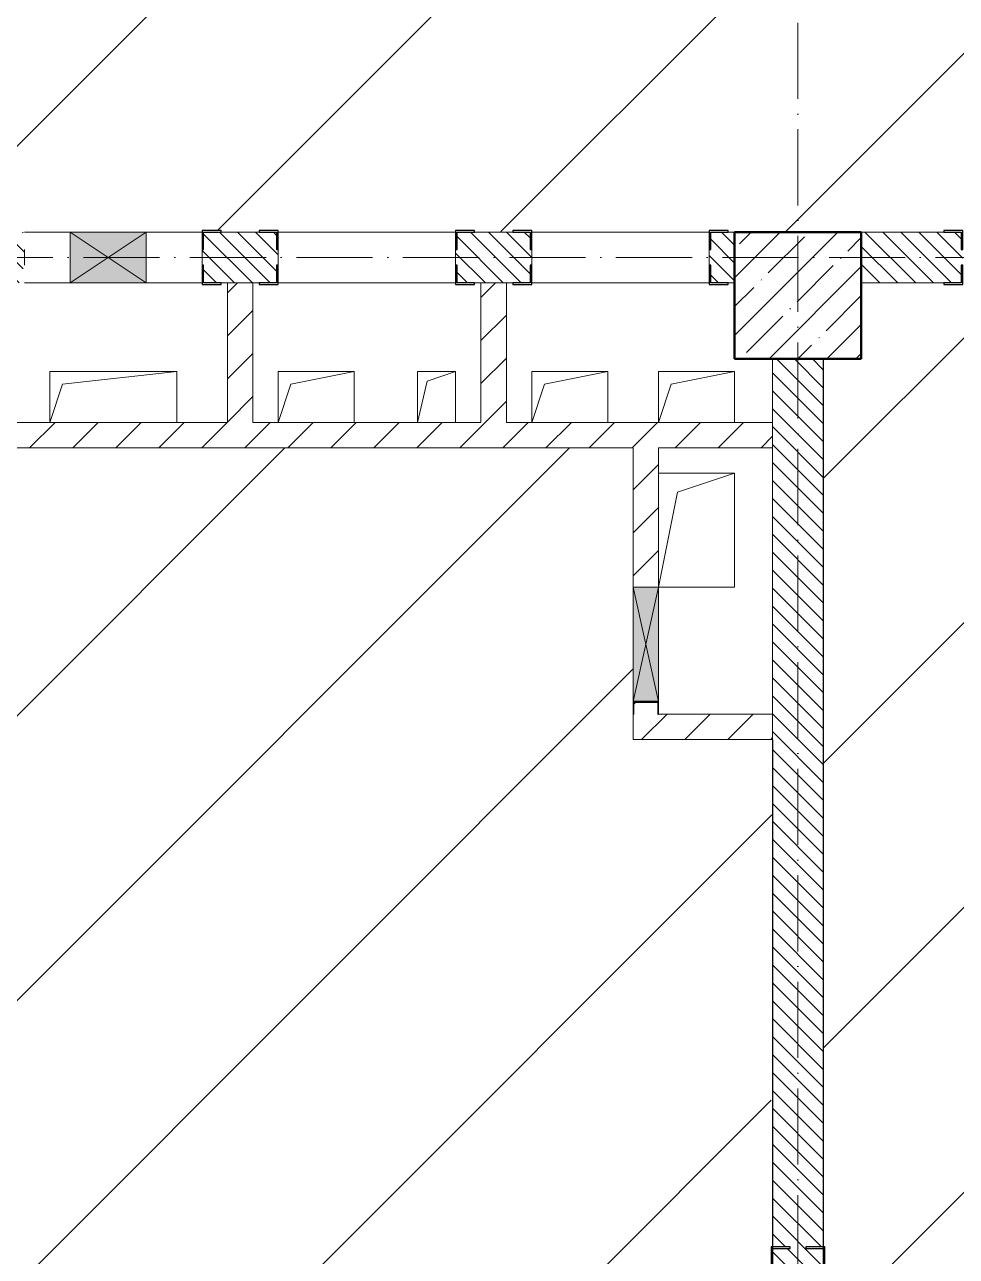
# Model space of a CAD drawing. Header units: millimetres. Extents: x -17017 to 628417, y -109036 to 199237.
# Drawn here: x 94710 to 98385, y 122857 to 127712 of the extents above; entities that cross this region are included whole.
import ezdxf

# ---------------------------------------------------------------- set-up
doc = ezdxf.new("R2010")
doc.units = ezdxf.units.MM
doc.linetypes.add('50_200_ШТРИХ_1Т_ш5_п1_п1_', pattern=[700, 500, -100, 0, -100])
for name, color, linetype, lineweight in [('2.4) ПГП вычит ЖБбалки 0.4 м -', 24, 'Continuous', 30), ('3.1) ЖБ окна 1.2 м', 102, 'Continuous', 30), ('A-DETL-GENF-OTLN', 7, 'Continuous', 9), ('A-FLOR-____-OTLN', 7, 'Continuous', 9), ('A-GENM-____-MCUT', 7, 'Continuous', 25), ('A-GENM-____-OTLN', 7, 'Continuous', 9), ('A-GENM-____-OTLN-1', 7, 'Continuous', 25), ('A-GLAZ-____-OTLN', 7, 'Continuous', 9), ('A-WALL-____-MCUT', 7, 'Continuous', 13), ('A-WALL-____-PATT-1', 7, 'Continuous', 9), ('A-WALL-FNSH-MCUT-1', 7, 'Continuous', 9), ('I-WALL-____-OTLN', 7, 'Continuous', 9), ('S-COLS-____-MCUT', 7, 'Continuous', 50), ('S-COLS-____-OTLN', 7, 'Continuous', 9), ('S-GRID-____-OTLN-1', 7, '50_200_ШТРИХ_1Т_ш5_п1_п1_', 9), ('стяжа', 7, 'Continuous', 30)]:
    doc.layers.add(name, color=color, linetype=linetype, lineweight=lineweight)
pattern_1 = [(135, (43259.71, 63713.66), (-35.35534, -35.35534), [])]
pattern_2 = [(45, (43259.71, 63713.66), (-84.85281, 84.85281), [])]

# ---------------------------------------------------------------- blocks, each defined once
blk = doc.blocks.new('BSC_Колонна _Прямоугольная - 500х500-V18-АР1_План отверстий 2 этажа в осях 1-64_Ю-ЯЯ')
at = {"layer": 'S-COLS-____-OTLN'}
h = blk.add_hatch(dxfattribs=at)
h.set_pattern_fill('FP_27', color=256, style=0, pattern_type=2)
h.set_pattern_definition([(45, (-54500, -62931.04), (-114.04925, 114.04925), []), (45, (-54385.95, -62931.04), (-114.04925, 114.04925), [201.613, -40.323, 3.353, -36.97])])
h.paths.add_polyline_path([(-250, -250), (250, -250), (250, 250), (-250, 250)], flags=0)
at = {"layer": 'S-COLS-____-MCUT'}
for p, q in [((250, 250), (-250, 250)), ((-250, 250), (-250, -250)), ((250, -250), (250, 250)), ((-250, -250), (250, -250))]:
    blk.add_line(p, q, dxfattribs=at)
blk = doc.blocks.new('Фахверк_СКБ_Уголок - 200_3960_зеркало-28268689-АР1_План отверстий 2 этажа в осях 1-64_Ю-ЯЯ')
at = {"layer": 'A-GENM-____-MCUT'}
for p, q in [((200, 156), (125, 156)), ((125, 156), (125, 81)), ((131, 81), (131, 150)), ((131, 150), (200, 150)), ((200, 150), (200, 156)), ((125, 81), (131, 81)), ((131, 19), (125, 19)), ((125, 19), (125, -56)), ((131, -50), (131, 19)), ((125, -56), (200, -56)), ((200, -50), (131, -50)), ((200, -56), (200, -50))]:
    blk.add_line(p, q, dxfattribs=at)
blk = doc.blocks.new('Фахверк_СКБ_Уголок - 200_3960-28268576-АР1_План отверстий 2 этажа в осях 1-64_Ю-ЯЯ')
at = {"layer": 'A-GENM-____-MCUT'}
for p, q in [((200, 156), (125, 156)), ((125, 156), (125, 81)), ((131, 81), (131, 150)), ((131, 150), (200, 150)), ((200, 150), (200, 156)), ((125, 81), (131, 81)), ((131, 19), (125, 19)), ((125, 19), (125, -56)), ((131, -50), (131, 19)), ((125, -56), (200, -56)), ((200, -50), (131, -50)), ((200, -56), (200, -50))]:
    blk.add_line(p, q, dxfattribs=at)
blk = doc.blocks.new('Фахверк_СКБ_Уголок - 200_3550-28267367-АР1_План отверстий 2 этажа в осях 1-64_Ю-ЯЯ')
at = {"layer": 'A-GENM-____-MCUT'}
for p, q in [((200, 156), (125, 156)), ((125, 156), (125, 81)), ((131, 81), (131, 150)), ((131, 150), (200, 150)), ((200, 150), (200, 156)), ((125, 81), (131, 81)), ((131, 19), (125, 19)), ((125, 19), (125, -56)), ((131, -50), (131, 19)), ((125, -56), (200, -56)), ((200, -50), (131, -50)), ((200, -56), (200, -50))]:
    blk.add_line(p, q, dxfattribs=at)
blk = doc.blocks.new('AR_Отверстие прямоугольное _в плите_ - AR_Отверстие прямоугольное _в плите_-V152-АР1_План отверстий 2 этажа в осях 1-64_Ю-ЯЯ')
at = {"layer": 'A-GENM-____-OTLN'}
for p, q in [((250, 100), (-250, 100)), ((-250, 100), (-250, -100)), ((-200, 50), (250, 100)), ((250, -100), (250, 100)), ((-250, -100), (-200, 50))]:
    blk.add_line(p, q, dxfattribs=at)
blk = doc.blocks.new('AR_Отверстие прямоугольное _в плите_ - AR_Отверстие прямоугольное _в плите_-30423629-АР1_План отверстий 2 этажа в осях 1-64_Ю-ЯЯ')
at = {"layer": 'A-GENM-____-OTLN'}
for p, q in [((150, 100), (-150, 100)), ((-150, 100), (-150, -100)), ((-100, 50), (150, 100)), ((150, -100), (150, 100)), ((-150, -100), (-100, 50))]:
    blk.add_line(p, q, dxfattribs=at)
blk = doc.blocks.new('AR_Отверстие прямоугольное _в плите_ - AR_Отверстие прямоугольное _в плите_-30423631-АР1_План отверстий 2 этажа в осях 1-64_Ю-ЯЯ')
at = {"layer": 'A-GENM-____-OTLN'}
for p, q in [((75, 100), (-75, 100)), ((-75, 100), (-75, -100)), ((-37.5, 62.5), (75, 100)), ((75, -100), (75, 100)), ((-75, -100), (-37.5, 62.5))]:
    blk.add_line(p, q, dxfattribs=at)
blk = doc.blocks.new('AR_Отверстие прямоугольное _в плите_ - AR_Отверстие прямоугольное _в плите_-30552603-АР1_План отверстий 2 этажа в осях 1-64_Ю-ЯЯ')
at = {"layer": 'A-GENM-____-OTLN'}
for p, q in [((150, 225), (-150, 225)), ((-75, 150), (150, 225)), ((150, -225), (150, 225)), ((-150, -225), (-75, 150)), ((-150, -225), (150, -225))]:
    blk.add_line(p, q, dxfattribs=at)
blk = doc.blocks.new('AR_Отверстие прямоугольное _в стене__БезПР - AR_Отверстие прямоугольное _в стене__БезПР-36392850-АР1_План отверстий 2 этажа в осях 1-64_Ю-ЯЯ')
at = {"layer": 'A-GLAZ-____-OTLN'}
blk.add_hatch(color=256, dxfattribs=at).paths.add_polyline_path([(150, 100), (-150, 100), (-150, -100), (150, -100)], flags=0)
at = {"layer": 'A-DETL-GENF-OTLN'}
for p, q in [((-150, -100), (-150, 100)), ((-150, 100), (150, 100)), ((150, 100), (-150, -100)), ((-150, 100), (150, -100)), ((150, 100), (-150, 100)), ((-150, 100), (-150, -100)), ((150, 100), (150, -100)), ((150, -100), (150, 100)), ((150, -100), (-150, -100)), ((-150, -100), (150, -100))]:
    blk.add_line(p, q, dxfattribs=at)
blk = doc.blocks.new('AR_Отверстие прямоугольное _в стене_ - AR_Отверстие прямоугольное _в стене__ОВ-36815583-АР1_План отверстий 2 этажа в осях 1-64_Ю-ЯЯ')
at = {"layer": 'A-GLAZ-____-OTLN'}
blk.add_hatch(color=256, dxfattribs=at).paths.add_polyline_path([(-225, 50), (-225, -50), (225, -50), (225, 50)], flags=0)
at = {"layer": 'A-DETL-GENF-OTLN'}
for p, q in [((-225, 50), (225, 50)), ((225, 50), (-225, -50)), ((-225, 50), (225, -50)), ((225, 50), (-225, 50)), ((225, 50), (225, -50)), ((225, -50), (225, 50)), ((225, -50), (-225, -50)), ((-225, -50), (225, -50))]:
    blk.add_line(p, q, dxfattribs=at)
blk = doc.blocks.new('154_Фахверк_СКБ_Швеллер - Тип_100_3960_зеркало-36793856-АР1_План отверстий 2 этажа в осях 1-64_Ю-ЯЯ')
at = {"layer": 'A-GENM-____-MCUT'}
for p, q in [((175, 50), (125, 50)), ((125, 50), (125, -50)), ((175, 47), (175, 50)), ((128, 47), (175, 47)), ((128, -47), (128, 47)), ((175, -47), (128, -47)), ((175, -50), (175, -47)), ((125, -50), (175, -50))]:
    blk.add_line(p, q, dxfattribs=at)
blk = doc.blocks.new('2этаж')
at = {"layer": 'S-GRID-____-OTLN-1', "color": 251, "ltscale": 0.6, "true_color": 0x636466}
for p, q in [((38908.3, 549908.8), (38908.3, 511907.5)), ((88482.7, 522097), (-20260.4, 522097))]:
    blk.add_line(p, q, dxfattribs=at)

msp = doc.modelspace()

# ---------------------------------------------------------------- hatches: boundary and pattern name
at = {"layer": 'A-WALL-____-PATT-1'}
h = msp.add_hatch(dxfattribs=at)
h.set_pattern_fill('FP_6', color=256, style=0, pattern_type=2)
h.set_pattern_definition(pattern_1)
h.paths.add_polyline_path([(97484.7, 126694.7), (97509.7, 126694.7), (97509.7, 126894.7), (97415.7, 126894.7), (97415.7, 126825.7), (97409.7, 126825.7), (97409.7, 126763.7), (97415.7, 126763.7), (97415.7, 126694.7)], flags=0)
h.paths.add_polyline_path([(95415.7, 126694.7), (95703.7, 126694.7), (95703.7, 126763.7), (95709.7, 126763.7), (95709.7, 126825.7), (95703.7, 126825.7), (95703.7, 126894.7), (95415.7, 126894.7), (95415.7, 126825.7), (95409.7, 126825.7), (95409.7, 126763.7), (95415.7, 126763.7)], flags=0)
h.paths.add_polyline_path([(96415.7, 126694.7), (96703.7, 126694.7), (96703.7, 126763.7), (96709.7, 126763.7), (96709.7, 126825.7), (96703.7, 126825.7), (96703.7, 126894.7), (96415.7, 126894.7), (96415.7, 126825.7), (96409.7, 126825.7), (96409.7, 126763.7), (96415.7, 126763.7), (96415.7, 126698.7)], flags=0)
h.paths.add_polyline_path([(94484.7, 126694.7), (94703.7, 126694.7), (94703.7, 126763.7), (94709.7, 126763.7), (94709.7, 126825.7), (94703.7, 126825.7), (94703.7, 126894.7), (94415.7, 126894.7), (94415.7, 126825.7), (94409.7, 126825.7), (94409.7, 126763.7), (94415.7, 126763.7), (94415.7, 126694.7)], flags=0)
h.paths.add_polyline_path([(93634.7, 126694.7), (93703.7, 126694.7), (93703.7, 126763.7), (93709.7, 126763.7), (93709.7, 126825.7), (93703.7, 126825.7), (93703.7, 126894.7), (92009.7, 126894.7), (92009.7, 126694.7), (93618.3, 126694.7)], flags=0)
h = msp.add_hatch(dxfattribs=at)
h.set_pattern_fill('FP_6', color=256, style=0, pattern_type=2)
h.set_pattern_definition(pattern_1)
h.paths.add_polyline_path([(100115.7, 126694.7), (100509.7, 126694.7), (100509.7, 126894.7), (100115.7, 126894.7), (100115.7, 126825.7), (100109.7, 126825.7), (100109.7, 126763.7), (100115.7, 126763.7), (100115.7, 126734.7)], flags=0)
h.paths.add_polyline_path([(98009.7, 126694.7), (98403.7, 126694.7), (98403.7, 126763.7), (98409.7, 126763.7), (98409.7, 126825.7), (98403.7, 126825.7), (98403.7, 126894.7), (98009.7, 126894.7)], flags=0)
h = msp.add_hatch(dxfattribs=at)
h.set_pattern_fill('FP_4', color=256, style=0, pattern_type=2)
h.set_pattern_definition(pattern_2)
h.paths.add_polyline_path([(95609.7, 126144.7), (95609.7, 126694.7), (95509.7, 126694.7), (95509.7, 126144.7)], flags=0)
h = msp.add_hatch(dxfattribs=at)
h.set_pattern_fill('FP_4', color=256, style=0, pattern_type=2)
h.set_pattern_definition(pattern_2)
h.paths.add_polyline_path([(96609.7, 126144.7), (96609.7, 126694.7), (96509.7, 126694.7), (96509.7, 126144.7)], flags=0)
h = msp.add_hatch(dxfattribs=at)
h.set_pattern_fill('FP_6', color=256, style=0, pattern_type=2)
h.set_pattern_definition(pattern_1)
h.paths.add_polyline_path([(97859.7, 119394.7), (97859.7, 122888.7), (97790.7, 122888.7), (97790.7, 122894.7), (97859.7, 122894.7), (97859.7, 126394.7), (97659.7, 126394.7), (97659.7, 122894.7), (97728.7, 122894.7), (97728.7, 122888.7), (97659.7, 122888.7), (97659.7, 119394.7)], flags=0)
h = msp.add_hatch(dxfattribs=at)
h.set_pattern_fill('FP_4', color=256, style=0, pattern_type=2)
h.set_pattern_definition(pattern_2)
h.paths.add_polyline_path([(97209.7, 126044.7), (97659.7, 126044.7), (97659.7, 126144.7), (93609.7, 126144.7), (93609.7, 126044.7), (97153.3, 126044.7)], flags=0)
h = msp.add_hatch(dxfattribs=at)
h.set_pattern_fill('FP_4', color=256, style=0, pattern_type=2)
h.set_pattern_definition(pattern_2)
h.paths.add_polyline_path([(97206.7, 124994.7), (97206.7, 125041.7), (97112.7, 125041.7), (97112.7, 124994.7), (97159.7, 124994.7)], flags=0)
h.paths.add_polyline_path([(97109.7, 125494.7), (97209.7, 125494.7), (97209.7, 126044.7), (97109.7, 126044.7), (97109.7, 125781.5)], flags=0)
h = msp.add_hatch(dxfattribs=at)
h.set_pattern_fill('FP_4', color=256, style=0, pattern_type=2)
h.set_pattern_definition(pattern_2)
h.paths.add_polyline_path([(97206.7, 124894.7), (97659.7, 124894.7), (97659.7, 124994.7), (97109.7, 124994.7), (97109.7, 124894.7), (97112.7, 124894.7)], flags=0)
at = {"layer": 'стяжа'}
h = msp.add_hatch(dxfattribs=at)
h.set_pattern_fill('ANSI31', color=5, scale=250)
h.paths.add_polyline_path([(117699.7, 133594.7), (117159.7, 133594.7), (112459.7, 133594.7), (111959.7, 133594.7), (111759.7, 133594.7), (111759.7, 133144.7), (111533.7, 133144.7), (111533.7, 133138.7), (111085.7, 133138.7), (110959.7, 133144.7), (110959.7, 133594.7), (107509.7, 133594.7), (107509.7, 133094.7), (107009.7, 133094.7), (107009.7, 131394.7), (107509.7, 131394.7), (107509.7, 130894.7), (107009.7, 130894.7), (106509.7, 130894.7), (105209.7, 130894.7), (104209.7, 130894.7), (103209.7, 130894.7), (102711.1, 130894.7), (102511.1, 130894.7), (102059.7, 130894.7), (100359.7, 130894.7), (100359.7, 130094.7), (100084.7, 130094.7), (99184.7, 130094.7), (98909.7, 130094.7), (98909.7, 130894.7), (97559.7, 130894.7), (97061.1, 130894.7), (96861.1, 130894.7), (96409.7, 130894.7), (96059.7, 130894.7), (96059.7, 130294.7), (95959.7, 130294.7), (95909.7, 130294.7), (95909.7, 130394.7), (94809.7, 130394.7), (94809.7, 130294.7), (94509.7, 130294.7), (93559.7, 130294.7), (93459.7, 130294.7), (93459.7, 130894.7), (93459.7, 131144.7), (93259.7, 131144.7), (93259.7, 131244.7), (90809.7, 131244.7), (89009.7, 131244.7), (89009.7, 130994.7), (88759.7, 130994.7), (88759.7, 126894.7), (89009.7, 126894.7), (89334.7, 126894.7), (89334.7, 126900.7), (89409.7, 126900.7), (89844.7, 126894.7), (90694.7, 126894.7), (91034.7, 126894.7), (91034.7, 126900.7), (91103.7, 126900.7), (91109.7, 126900.7), (91184.7, 126900.7), (91509.7, 126894.7), (92009.7, 126894.7), (93634.7, 126894.7), (93634.7, 126900.7), (93709.7, 126900.7), (93715.7, 126900.7), (93784.7, 126900.7), (93869.7, 126894.7), (94269.7, 126894.7), (94409.7, 126894.7), (94409.7, 126900.7), (94484.7, 126900.7), (94634.7, 126894.7), (94634.7, 126900.7), (94709.7, 126900.7), (94889.7, 126894.7), (95189.7, 126894.7), (95409.7, 126894.7), (95409.7, 126900.7), (95484.7, 126900.7), (95634.7, 126894.7), (95634.7, 126900.7), (95709.7, 126900.7), (96409.7, 126894.7), (96409.7, 126900.7), (96484.7, 126900.7), (96634.7, 126894.7), (96634.7, 126900.7), (96709.7, 126900.7), (97409.7, 126894.7), (97409.7, 126900.7), (97509.7, 126900.7), (97509.7, 126894.7), (98009.7, 126894.7), (98334.7, 126894.7), (98334.7, 126900.7), (98409.7, 126900.7), (98759.7, 126894.7), (99609.7, 126894.7), (100034.7, 126894.7), (100034.7, 126900.7), (100103.7, 126900.7), (100109.7, 126900.7), (100184.7, 126900.7), (100509.7, 126894.7), (101009.7, 126894.7), (101509.7, 126894.7), (102009.7, 126894.7), (103734.7, 126894.7), (103734.7, 126900.7), (103809.7, 126900.7), (103815.7, 126900.7), (103839.7, 126894.7), (103809.7, 126894.7), (103809.7, 126854.7), (103814.7, 126854.7), (103814.7, 126694.7), (105609.7, 126694.7), (105609.7, 126763.7), (105609.7, 126825.7), (105609.7, 126900.7), (105684.7, 126900.7), (106509.7, 126894.7), (107009.7, 126894.7), (107534.7, 126894.7), (107534.7, 126900.7), (107609.7, 126900.7), (107615.7, 126900.7), (107684.7, 126900.7), (108334.7, 126894.7), (108584.7, 126894.7), (108684.7, 126894.7), (108684.7, 126900.7), (108753.7, 126900.7), (108759.7, 126900.7), (108834.7, 126900.7), (109959.7, 126894.7), (110409.7, 126894.7), (112009.7, 126894.7), (112509.7, 126894.7), (114834.7, 126894.7), (114834.7, 126900.7), (114909.7, 126900.7), (114915.7, 126900.7), (114984.7, 126900.7), (116509.7, 126894.7), (116509.7, 126900.7), (116584.7, 126900.7), (117699.7, 126896.7)])
h.paths.add_polyline_path([(111959.7, 130894.7), (111959.7, 131394.7), (112459.7, 131394.7), (112459.7, 130894.7)], flags=16)
h.paths.add_polyline_path([(113309.7, 124994.7), (113303.7, 124994.7), (113303.7, 125069.7), (113309.7, 126694.7), (112509.7, 126694.7), (112509.7, 126644.7), (112009.7, 126644.7), (110409.7, 126644.7), (110209.7, 126644.7), (110209.7, 119394.7), (110209.7, 119144.7), (111209.7, 119144.7), (112259.7, 119144.7), (112259.7, 120994.7), (112259.7, 122544.7), (112259.7, 122794.7), (113309.7, 122794.7), (113309.7, 123319.7), (113303.7, 123319.7), (113303.7, 123394.7)])
h.paths.add_polyline_path([(117709.7, 126694.7), (116584.7, 126694.7), (116584.7, 126688.7), (116509.7, 126688.7), (114984.7, 126692.9), (114984.7, 126688.7), (114915.7, 126688.7), (114909.7, 126688.7), (114834.7, 126688.7), (114309.7, 126691.1), (114309.7, 126619.7), (114309.7, 125769.7), (114309.7, 125194.7), (114209.7, 125194.7), (114159.7, 125194.7), (113709.7, 125194.7), (113659.7, 125194.7), (113509.7, 125194.7), (113509.7, 125069.7), (113515.7, 125069.7), (113515.7, 124994.7), (113509.7, 123394.7), (113515.7, 123394.7), (113515.7, 123319.7), (113509.7, 122794.7), (117709.7, 122794.7)])
h = msp.add_hatch(dxfattribs=at)
h.set_pattern_fill('ANSI31', color=5, scale=250)
h.paths.add_polyline_path([(45509.7, 128119.7), (45503.7, 128119.7), (45503.7, 128194.7), (45503.7, 128200.7), (45503.7, 128269.7), (45509.7, 128494.7), (45509.7, 128794.7), (45509.7, 129269.7), (45503.7, 129269.7), (45503.7, 129338.7), (45503.7, 129344.7), (45503.7, 129419.7), (45509.7, 130794.7), (45209.7, 130794.7), (44709.7, 130794.7), (44709.7, 130894.7), (44709.7, 131144.7), (44610.8, 131144.7), (44610.8, 130944.7), (44510.8, 130944.7), (44510.8, 131144.7), (41309.7, 131144.7), (41309.7, 130894.7), (41159.7, 130894.7), (41159.7, 130594.7), (41065.7, 130594.7), (41065.7, 130494.7), (41059.7, 128694.7), (41065.7, 128694.7), (41065.7, 128619.7), (41062.6, 128094.7), (41159.7, 128094.7), (41159.7, 127894.7), (41059.7, 127894.7), (41059.7, 127619.7), (41065.7, 127619.7), (41065.7, 127544.7), (41059.7, 125744.7), (41309.7, 125744.7), (45509.7, 125744.7)])
h.paths.add_polyline_path([(48159.7, 123094.7), (48159.7, 123994.7), (48159.7, 124294.7), (48159.7, 124594.7), (48159.7, 125544.7), (47784.7, 125544.7), (47784.7, 125538.7), (47709.7, 125538.7), (46009.7, 125540.3), (46009.7, 125538.7), (45934.7, 125538.7), (41309.7, 125544.7), (41309.7, 125244.7), (41160.8, 125244.7), (41159.7, 125244.4), (41159.7, 125044.4), (41059.7, 125044.4), (41059.7, 124769.7), (41065.7, 124769.7), (41065.7, 124694.7), (41059.7, 122894.7), (41309.7, 122894.7), (41309.7, 122394.7), (41160.8, 122394.7), (41159.7, 122394.4), (41159.7, 122194.4), (41059.7, 122194.4), (41059.7, 121769.7), (41065.7, 121769.7), (41065.7, 121694.7), (41059.7, 119894.7), (41065.7, 119894.7), (41065.7, 119819.7), (41059.7, 119394.7), (41309.7, 119394.7), (41309.7, 119144.7), (45659.7, 119144.7), (45659.7, 121744.7), (45659.7, 121794.7), (45759.7, 121794.7), (45759.7, 121744.7), (45759.7, 119144.7), (48409.7, 119144.7), (48409.7, 121594.7), (48159.7, 121594.7), (48159.7, 121694.7), (48159.7, 121744.7), (48159.7, 122244.7)])
h.paths.add_polyline_path([(61109.7, 122819.7), (61103.7, 122819.7), (61103.7, 122894.7), (61109.7, 126394.7), (60959.7, 126394.7), (60959.7, 126694.7), (60834.7, 126694.7), (60834.7, 126688.7), (60759.7, 126688.7), (59684.7, 126694.3), (59684.7, 126688.7), (59615.7, 126688.7), (59609.7, 126688.7), (59534.7, 126688.7), (59169.7, 126690.7), (59169.7, 126494.7), (59169.7, 126294.7), (59169.7, 126094.7), (59169.7, 125194.7), (59169.7, 125144.7), (59169.7, 123424.7), (59859.7, 123424.7), (59909.7, 123424.7), (59909.7, 123324.7), (59859.7, 123324.7), (57359.7, 123324.7), (57009.7, 123324.7), (57009.7, 121969.7), (57009.7, 121769.7), (57009.7, 121224.7), (57009.7, 121174.7), (57009.7, 120248.7), (57015.7, 120248.7), (57015.7, 119900.7), (57009.7, 119144.7), (59534.7, 119144.7), (59534.7, 119150.7), (59609.7, 119150.7), (60609.7, 119144.7), (60609.7, 119150.7), (60684.7, 119150.7), (60759.7, 119149.1), (60759.7, 119244.7), (60959.7, 119244.7), (60959.7, 119394.7), (61109.7, 119394.7)])
h.paths.add_polyline_path([(58629.7, 121444.7), (58629.7, 121244.7), (58429.7, 121244.7), (58429.7, 121444.7)], flags=16)
h.paths.add_polyline_path([(58264.7, 122169.7), (58244.7, 122169.7), (58244.7, 122319.7), (57044.7, 122319.7), (57044.7, 122339.7), (58244.7, 122339.7), (58244.7, 122489.7), (58264.7, 122489.7)], flags=16)
h.paths.add_polyline_path([(58264.7, 121519.7), (58264.7, 121199.7), (58244.7, 121199.7), (58244.7, 121349.7), (57044.7, 121349.7), (57044.7, 121369.7), (58244.7, 121369.7), (58244.7, 121519.7)], flags=16)
h.paths.add_polyline_path([(58264.7, 123139.7), (58244.7, 123139.7), (58244.7, 123289.7), (58264.7, 123289.7)], flags=16)
h.paths.add_polyline_path([(58264.7, 120549.7), (58264.7, 120229.7), (58244.7, 120229.7), (58244.7, 120379.7), (57044.7, 120379.7), (57044.7, 120399.7), (58244.7, 120399.7), (58244.7, 120549.7)], flags=16)
h.paths.add_polyline_path([(58264.7, 119579.7), (58264.7, 119179.7), (58244.7, 119179.7), (58244.7, 119579.7)], flags=16)
h.paths.add_polyline_path([(59439.7, 126294.7), (59239.7, 126294.7), (59239.7, 126494.7), (59439.7, 126494.7)], flags=16)
h.paths.add_polyline_path([(58739.7, 126194.7), (58339.7, 126194.7), (58339.7, 126294.7), (58339.7, 126688.7), (58239.7, 126688.7), (58233.7, 126688.7), (58164.7, 126688.7), (57314.7, 126694.2), (57314.7, 126688.7), (57245.7, 126688.7), (57239.7, 126688.7), (57164.7, 126688.7), (57009.7, 126690.2), (57009.7, 123874.7), (57359.7, 123874.7), (57409.7, 123874.7), (57909.7, 123874.7), (58739.7, 123874.7)], flags=17)
h.paths.add_polyline_path([(67889.7, 126044.7), (67489.7, 126044.7), (67439.7, 126044.7), (67339.7, 126044.7), (67339.7, 126694.7), (66959.7, 126694.7), (66759.7, 126694.7), (66309.7, 126694.7), (66309.7, 126294.7), (65759.7, 126294.7), (65309.7, 126294.7), (63959.7, 126294.7), (63959.7, 126394.7), (63959.7, 126694.7), (63359.7, 126694.7), (62509.7, 126694.7), (62334.7, 126694.7), (62334.7, 126688.7), (62265.7, 126688.7), (62259.7, 126688.7), (62184.7, 126688.7), (61959.7, 126690.6), (61959.7, 126194.7), (61309.7, 126194.7), (61309.7, 122894.7), (61315.7, 122894.7), (61315.7, 122819.7), (61309.7, 119394.7), (61459.7, 119394.7), (61459.7, 119244.7), (61659.7, 119244.7), (61659.7, 119144.7), (61734.7, 119144.7), (61734.7, 119150.7), (61809.7, 119150.7), (63609.7, 119144.7), (63609.7, 119150.7), (63684.7, 119150.7), (63959.7, 119144.7), (63959.7, 119394.7), (64459.7, 119394.7), (64459.7, 119244.7), (64659.7, 119244.7), (64659.7, 119144.7), (64734.7, 119144.7), (64734.7, 119150.7), (64809.7, 119150.7), (66609.7, 119144.7), (66609.7, 119150.7), (66684.7, 119150.7), (67734.7, 119144.7), (67734.7, 119150.7), (67809.7, 119150.7), (69609.7, 119144.7), (69609.7, 119150.7), (69684.7, 119150.7), (69759.7, 119149.1), (69759.7, 119244.7), (69959.7, 119244.7), (69959.7, 119394.7), (70109.7, 119394.7), (70109.7, 122819.7), (70103.7, 122819.7), (70103.7, 122894.7), (70109.1, 126044.7)])
h.paths.add_polyline_path([(78409.7, 126294.7), (78409.7, 126688.7), (78309.7, 126688.7), (78303.7, 126688.7), (78234.7, 126688.7), (77484.7, 126694.2), (77484.7, 126688.7), (77415.7, 126688.7), (77409.7, 126688.7), (77334.7, 126688.7), (77259.7, 126689.4), (77259.7, 126294.7), (75859.7, 126294.7), (75859.7, 126694.7), (75634.7, 126694.7), (75634.7, 126688.7), (75559.7, 126688.7), (75553.7, 126688.7), (75484.7, 126688.7), (75109.7, 126694.7), (74259.7, 126694.7), (73859.7, 126694.7), (73859.7, 126688.7), (73784.7, 126688.7), (73459.7, 126694.7), (73459.7, 126394.7), (73459.7, 125994.7), (70309.7, 125994.7), (70309.7, 122894.7), (70315.7, 122894.7), (70315.7, 122819.7), (70309.7, 119394.7), (70459.7, 119394.7), (70459.7, 119244.7), (70659.7, 119244.7), (70659.7, 119144.7), (70734.7, 119144.7), (70734.7, 119150.7), (70809.7, 119150.7), (72609.7, 119144.7), (72609.7, 119150.7), (72684.7, 119150.7), (72959.7, 119144.7), (72959.7, 119394.7), (73459.7, 119394.7), (73459.7, 119244.7), (73659.7, 119244.7), (73659.7, 119144.7), (73734.7, 119144.7), (73734.7, 119150.7), (73809.7, 119150.7), (75609.7, 119144.7), (75609.7, 119150.7), (75684.7, 119150.7), (76734.7, 119144.7), (76734.7, 119150.7), (76809.7, 119150.7), (78609.7, 119144.7), (78609.7, 119150.7), (78684.7, 119150.7), (78759.7, 119149.1), (78759.7, 119244.7), (78959.7, 119244.7), (78959.7, 119394.7), (79259.7, 119394.7), (79259.7, 122819.7), (79253.7, 122819.7), (79253.7, 122894.7), (79259.5, 126294.7)])
h.paths.add_polyline_path([(88259.7, 126394.7), (87959.7, 126394.7), (87959.7, 126644.7), (87559.7, 126644.7), (85759.7, 126644.7), (85309.7, 126644.7), (85309.7, 126244.7), (85209.7, 126244.7), (85159.7, 126244.7), (84709.7, 126244.7), (84159.7, 126244.7), (84159.7, 126644.7), (83459.7, 126644.7), (83459.7, 126244.7), (83309.7, 126244.7), (83259.7, 126244.7), (82859.7, 126244.7), (81959.7, 126244.7), (81959.7, 126394.7), (81959.7, 126694.7), (81634.7, 126694.7), (81634.7, 126688.7), (81559.7, 126688.7), (81553.7, 126688.7), (81484.7, 126688.7), (81134.7, 126694.7), (80284.7, 126694.7), (79859.7, 126694.7), (79859.7, 126688.7), (79784.7, 126688.7), (79459.7, 126694.7), (79459.7, 126394.7), (79459.7, 122894.7), (79465.7, 122894.7), (79465.7, 122819.7), (79459.7, 119394.7), (79459.7, 119244.7), (79659.7, 119244.7), (79659.7, 119144.7), (79734.7, 119144.7), (79734.7, 119150.7), (79809.7, 119150.7), (81609.7, 119144.7), (81609.7, 119150.7), (81684.7, 119150.7), (81959.7, 119144.7), (81959.7, 119394.7), (82459.7, 119394.7), (82459.7, 119244.7), (82659.7, 119244.7), (82659.7, 119144.7), (82734.7, 119144.7), (82734.7, 119150.7), (82809.7, 119150.7), (84609.7, 119144.7), (84609.7, 119150.7), (84684.7, 119150.7), (85734.7, 119144.7), (85734.7, 119150.7), (85809.7, 119150.7), (87609.7, 119144.7), (87609.7, 119150.7), (87684.7, 119150.7), (87759.7, 119149.1), (87759.7, 119244.7), (87959.7, 119244.7), (87959.7, 119394.7), (88259.7, 119394.7), (88259.7, 122819.7), (88253.7, 122819.7), (88253.7, 122894.7)])
h.paths.add_polyline_path([(97109.7, 124894.7), (97109.7, 124994.7), (97109.7, 125044.7), (97109.7, 125494.7), (97109.7, 126044.7), (93509.7, 126044.7), (93109.7, 126044.7), (93059.7, 126044.7), (92909.7, 126044.7), (92909.7, 126694.7), (92009.7, 126694.7), (92009.7, 126394.7), (91509.7, 126394.7), (91509.7, 126694.7), (91184.7, 126694.7), (91184.7, 126688.7), (91109.7, 126688.7), (91103.7, 126688.7), (91034.7, 126688.7), (90694.7, 126694.7), (89844.7, 126694.7), (89409.7, 126694.7), (89409.7, 126688.7), (89334.7, 126688.7), (89009.7, 126694.7), (89009.7, 126394.7), (88759.7, 126394.7), (88759.7, 119394.7), (89009.7, 119394.7), (89009.7, 119244.7), (89209.7, 119244.7), (89209.7, 119144.7), (89284.7, 119144.7), (89284.7, 119150.7), (89359.7, 119150.7), (91159.7, 119144.7), (91159.7, 119150.7), (91234.7, 119150.7), (91509.7, 119144.7), (91509.7, 119394.7), (92009.7, 119394.7), (92009.7, 119244.7), (92209.7, 119244.7), (92209.7, 119144.7), (92284.7, 119144.7), (92284.7, 119150.7), (92359.7, 119150.7), (94159.7, 119144.7), (94159.7, 119150.7), (94234.7, 119150.7), (95284.7, 119144.7), (95284.7, 119150.7), (95359.7, 119150.7), (97159.7, 119144.7), (97159.7, 119150.7), (97234.7, 119150.7), (97309.7, 119149.1), (97309.7, 119244.7), (97509.7, 119244.7), (97509.7, 119394.7), (97659.7, 119394.7), (97659.7, 122819.7), (97653.7, 122819.7), (97653.7, 122894.7), (97657.1, 124894.7)])
h.paths.add_polyline_path([(106509.7, 125944.7), (106509.7, 126194.7), (106509.7, 126394.7), (106509.7, 126694.7), (105684.7, 126694.7), (105684.7, 126688.7), (105609.7, 126688.7), (103884.7, 126694.5), (103884.7, 126688.7), (103815.7, 126688.7), (103809.7, 126688.7), (103734.7, 126688.7), (103009.7, 126691.2), (103009.7, 126194.7), (102909.7, 126194.7), (102859.7, 126194.7), (102409.7, 126194.7), (100509.7, 126194.7), (100509.7, 126394.7), (100509.7, 126694.7), (100184.7, 126694.7), (100184.7, 126688.7), (100109.7, 126688.7), (100103.7, 126688.7), (100034.7, 126688.7), (99609.7, 126694.7), (98759.7, 126694.7), (98409.7, 126694.7), (98409.7, 126688.7), (98334.7, 126688.7), (98009.7, 126694.7), (98009.7, 126394.7), (97859.7, 126394.7), (97859.7, 122894.7), (97865.7, 122894.7), (97865.7, 122819.7), (97859.7, 119394.7), (98009.7, 119394.7), (98009.7, 119244.7), (98209.7, 119244.7), (98209.7, 119144.7), (98284.7, 119144.7), (98284.7, 119150.7), (98359.7, 119150.7), (100159.7, 119144.7), (100159.7, 119150.7), (100234.7, 119150.7), (100309.7, 119149.1), (100309.7, 119244.7), (100509.7, 119244.7), (100509.7, 119394.7), (101009.7, 119394.7), (101009.7, 119244.7), (101209.7, 119244.7), (101209.7, 119144.7), (101284.7, 119144.7), (101284.7, 119150.7), (101359.7, 119150.7), (103159.7, 119144.7), (103159.7, 119150.7), (103234.7, 119150.7), (104284.7, 119144.7), (104284.7, 119150.7), (104359.7, 119150.7), (106159.7, 119144.7), (106159.7, 119150.7), (106234.7, 119150.7), (106509.7, 119144.7), (106509.7, 119394.7)])
h.paths.add_polyline_path([(109489.7, 126255.7), (109483.7, 126255.7), (109483.7, 126603.7), (109489.7, 126694.7), (108834.7, 126694.7), (108834.7, 126688.7), (108759.7, 126688.7), (108753.7, 126688.7), (108684.7, 126688.7), (108584.7, 126694.7), (108334.7, 126694.7), (107684.7, 126694.7), (107684.7, 126688.7), (107615.7, 126688.7), (107609.7, 126688.7), (107534.7, 126688.7), (107209.7, 126692.4), (107209.7, 126194.7), (107209.7, 125994.7), (107209.7, 125944.7), (107209.7, 125544.7), (107209.7, 125194.7), (106759.7, 125194.7), (106759.7, 121094.7), (107159.7, 121094.7), (107159.7, 120994.7), (107159.7, 120494.7), (107159.7, 120394.7), (106759.7, 120394.7), (106759.7, 119394.7), (107009.7, 119394.7), (107009.7, 119344.7), (107109.7, 119344.7), (107109.7, 119144.7), (107184.7, 119144.7), (107184.7, 119150.7), (107259.7, 119150.7), (108259.7, 119144.7), (108259.7, 119150.7), (108334.7, 119150.7), (109489.7, 119144.7), (109489.7, 119220.7), (109483.7, 119220.7), (109483.7, 119568.7), (109489.7, 121074.7), (109489.7, 121274.7), (109489.7, 121694.7), (109489.7, 121744.7), (109489.7, 122710.7), (109483.7, 122710.7), (109483.7, 123158.7), (109489.4, 123540.7), (109483.7, 123540.7), (109483.7, 124088.7), (109489.7, 124294.7), (108589.7, 124294.7), (108339.7, 124294.7), (108209.7, 124294.7), (108159.7, 124294.7), (108159.7, 124394.7), (108209.7, 124394.7), (108339.7, 124394.7), (108589.7, 124394.7), (109489.7, 124394.7)])
h.paths.add_polyline_path([(108254.7, 124259.7), (108254.7, 124159.7), (108234.7, 124159.7), (108234.7, 124259.7)], flags=16)
h.paths.add_polyline_path([(107559.7, 125994.7), (107359.7, 125994.7), (107359.7, 126194.7), (107559.7, 126194.7)], flags=16)
h.paths.add_polyline_path([(108254.7, 123509.7), (108254.7, 123409.7), (109454.7, 123409.7), (109454.7, 123389.7), (108254.7, 123389.7), (108254.7, 123289.7), (108234.7, 123289.7), (108234.7, 123509.7)], flags=16)
h.paths.add_polyline_path([(108254.7, 122639.7), (108254.7, 122539.7), (109454.7, 122539.7), (109454.7, 122519.7), (108254.7, 122519.7), (108254.7, 122419.7), (108234.7, 122419.7), (108234.7, 122639.7)], flags=16)
h.paths.add_polyline_path([(108254.7, 121769.7), (108254.7, 121669.7), (109454.7, 121669.7), (109454.7, 121649.7), (108234.7, 121649.7), (108234.7, 121769.7)], flags=16)
h.paths.add_polyline_path([(109059.7, 121274.5), (109259.7, 121274.5), (109259.7, 121074.5), (109059.7, 121074.5)], flags=16)

# ---------------------------------------------------------------- linework, layer by layer
at = {"layer": '2.4) ПГП вычит ЖБбалки 0.4 м -'}
for points in [[(98009.7, 126694.7), (98009.7, 126394.7), (97859.7, 126394.7), (97859.7, 119394.7), (98009.7, 119394.7)], [(97659.7, 124894.7), (97659.7, 119394.7)]]:
    msp.add_lwpolyline(points, dxfattribs=at)
at = {"layer": 'A-FLOR-____-OTLN'}
for p, q in [((94809.7, 126344.7), (95309.7, 126344.7)), ((94809.7, 126144.7), (94809.7, 126344.7)), ((95309.7, 126344.7), (95309.7, 126144.7)), ((95709.7, 126344.7), (96009.7, 126344.7)), ((95709.7, 126144.7), (95709.7, 126344.7)), ((96009.7, 126344.7), (96009.7, 126144.7)), ((96259.7, 126344.7), (96409.7, 126344.7)), ((96259.7, 126144.7), (96259.7, 126344.7)), ((96409.7, 126344.7), (96409.7, 126144.7)), ((96709.7, 126344.7), (97009.7, 126344.7)), ((96709.7, 126144.7), (96709.7, 126344.7)), ((97009.7, 126344.7), (97009.7, 126144.7)), ((97209.7, 126344.7), (97509.7, 126344.7)), ((97209.7, 126144.7), (97209.7, 126344.7)), ((97509.7, 126344.7), (97509.7, 126144.7)), ((97209.7, 125944.7), (97509.7, 125944.7)), ((97509.7, 125944.7), (97509.7, 125494.7)), ((97509.7, 125494.7), (97209.7, 125494.7))]:
    msp.add_line(p, q, dxfattribs=at)
at = {"layer": 'A-WALL-____-MCUT'}
for p, q in [((95634.7, 126894.7), (95484.7, 126894.7)), ((96634.7, 126894.7), (96484.7, 126894.7)), ((97509.7, 126894.7), (97484.7, 126894.7)), ((98334.7, 126894.7), (98009.7, 126894.7)), ((94709.7, 126763.7), (94709.7, 126825.7)), ((95409.7, 126825.7), (95409.7, 126763.7)), ((95709.7, 126763.7), (95709.7, 126825.7)), ((96409.7, 126825.7), (96409.7, 126763.7)), ((96709.7, 126763.7), (96709.7, 126825.7)), ((97409.7, 126825.7), (97409.7, 126763.7)), ((95484.7, 126694.7), (95634.7, 126694.7)), ((96484.7, 126694.7), (96634.7, 126694.7)), ((97484.7, 126694.7), (97509.7, 126694.7)), ((98009.7, 126694.7), (98334.7, 126694.7)), ((97659.7, 126394.7), (97659.7, 122894.7)), ((97859.7, 122894.7), (97859.7, 126394.7))]:
    msp.add_line(p, q, dxfattribs=at)
at = {"layer": 'A-WALL-FNSH-MCUT-1'}
for p, q in [((95509.7, 126694.7), (95509.7, 126144.7)), ((95609.7, 126144.7), (95609.7, 126694.7)), ((96509.7, 126694.7), (96509.7, 126144.7)), ((96609.7, 126144.7), (96609.7, 126694.7)), ((95509.7, 126144.7), (94609.7, 126144.7)), ((96509.7, 126144.7), (95609.7, 126144.7)), ((97659.7, 126144.7), (96609.7, 126144.7)), ((93509.7, 126044.7), (97109.7, 126044.7)), ((97109.7, 126044.7), (97109.7, 125494.7)), ((97209.7, 125494.7), (97209.7, 126044.7)), ((97209.7, 126044.7), (97659.7, 126044.7)), ((97109.7, 124994.7), (97109.7, 124894.7)), ((97659.7, 124994.7), (97209.7, 124994.7)), ((97109.7, 124894.7), (97659.7, 124894.7))]:
    msp.add_line(p, q, dxfattribs=at)
at = {"layer": 'I-WALL-____-OTLN'}
for p, q in [((94709.7, 126894.7), (94889.7, 126894.7)), ((95189.7, 126894.7), (95409.7, 126894.7)), ((95709.7, 126894.7), (96409.7, 126894.7)), ((96709.7, 126894.7), (97409.7, 126894.7)), ((94889.7, 126694.7), (94709.7, 126694.7)), ((95409.7, 126694.7), (95189.7, 126694.7)), ((96409.7, 126694.7), (95709.7, 126694.7)), ((97409.7, 126694.7), (96709.7, 126694.7))]:
    msp.add_line(p, q, dxfattribs=at)

# ---------------------------------------------------------------- block references
at = {"layer": '3.1) ЖБ окна 1.2 м'}
msp.add_blockref('2этаж', (58851.4, -395302.3), dxfattribs=at)
at = {"layer": 'A-GENM-____-OTLN'}
for name, p in [('AR_Отверстие прямоугольное _в плите_ - AR_Отверстие прямоугольное _в плите_-V152-АР1_План отверстий 2 этажа в осях 1-64_Ю-ЯЯ', (95059.7, 126244.7)), ('AR_Отверстие прямоугольное _в плите_ - AR_Отверстие прямоугольное _в плите_-30423629-АР1_План отверстий 2 этажа в осях 1-64_Ю-ЯЯ', (95859.7, 126244.7)), ('AR_Отверстие прямоугольное _в плите_ - AR_Отверстие прямоугольное _в плите_-30423631-АР1_План отверстий 2 этажа в осях 1-64_Ю-ЯЯ', (96334.7, 126244.7)), ('AR_Отверстие прямоугольное _в плите_ - AR_Отверстие прямоугольное _в плите_-30423629-АР1_План отверстий 2 этажа в осях 1-64_Ю-ЯЯ', (96859.7, 126244.7)), ('AR_Отверстие прямоугольное _в плите_ - AR_Отверстие прямоугольное _в плите_-30423629-АР1_План отверстий 2 этажа в осях 1-64_Ю-ЯЯ', (97359.7, 126244.7)), ('AR_Отверстие прямоугольное _в плите_ - AR_Отверстие прямоугольное _в плите_-30552603-АР1_План отверстий 2 этажа в осях 1-64_Ю-ЯЯ', (97359.7, 125719.7))]:
    msp.add_blockref(name, p, dxfattribs=at)
at = {"layer": 'A-GENM-____-OTLN-1'}
for p in [(95284.7, 126744.7), (96284.7, 126744.7), (97284.7, 126744.7)]:
    msp.add_blockref('Фахверк_СКБ_Уголок - 200_3960_зеркало-28268689-АР1_План отверстий 2 этажа в осях 1-64_Ю-ЯЯ', p, dxfattribs=at)
for name, p, rotation in [('Фахверк_СКБ_Уголок - 200_3960-28268576-АР1_План отверстий 2 этажа в осях 1-64_Ю-ЯЯ', (95834.7, 126844.7), 180), ('Фахверк_СКБ_Уголок - 200_3960-28268576-АР1_План отверстий 2 этажа в осях 1-64_Ю-ЯЯ', (96834.7, 126844.7), 180), ('Фахверк_СКБ_Уголок - 200_3960-28268576-АР1_План отверстий 2 этажа в осях 1-64_Ю-ЯЯ', (98534.7, 126844.7), 180), ('154_Фахверк_СКБ_Швеллер - Тип_100_3960_зеркало-36793856-АР1_План отверстий 2 этажа в осях 1-64_Ю-ЯЯ', (97159.7, 125169.7), 270), ('Фахверк_СКБ_Уголок - 200_3550-28267367-АР1_План отверстий 2 этажа в осях 1-64_Ю-ЯЯ', (97709.7, 123019.7), 270.0000000000001)]:
    msp.add_blockref(name, p, dxfattribs=dict(at, rotation=rotation))
at = {"layer": 'A-GLAZ-____-OTLN'}
for name, p, rotation in [('AR_Отверстие прямоугольное _в стене__БезПР - AR_Отверстие прямоугольное _в стене__БезПР-36392850-АР1_План отверстий 2 этажа в осях 1-64_Ю-ЯЯ', (95039.7, 126794.7), 180), ('AR_Отверстие прямоугольное _в стене_ - AR_Отверстие прямоугольное _в стене__ОВ-36815583-АР1_План отверстий 2 этажа в осях 1-64_Ю-ЯЯ', (97159.7, 125269.7), 90)]:
    msp.add_blockref(name, p, dxfattribs=dict(at, rotation=rotation))
at = {"layer": 'S-COLS-____-OTLN'}
msp.add_blockref('BSC_Колонна _Прямоугольная - 500х500-V18-АР1_План отверстий 2 этажа в осях 1-64_Ю-ЯЯ', (97759.7, 126644.7), dxfattribs=at)

doc.saveas('drawing.dxf')
